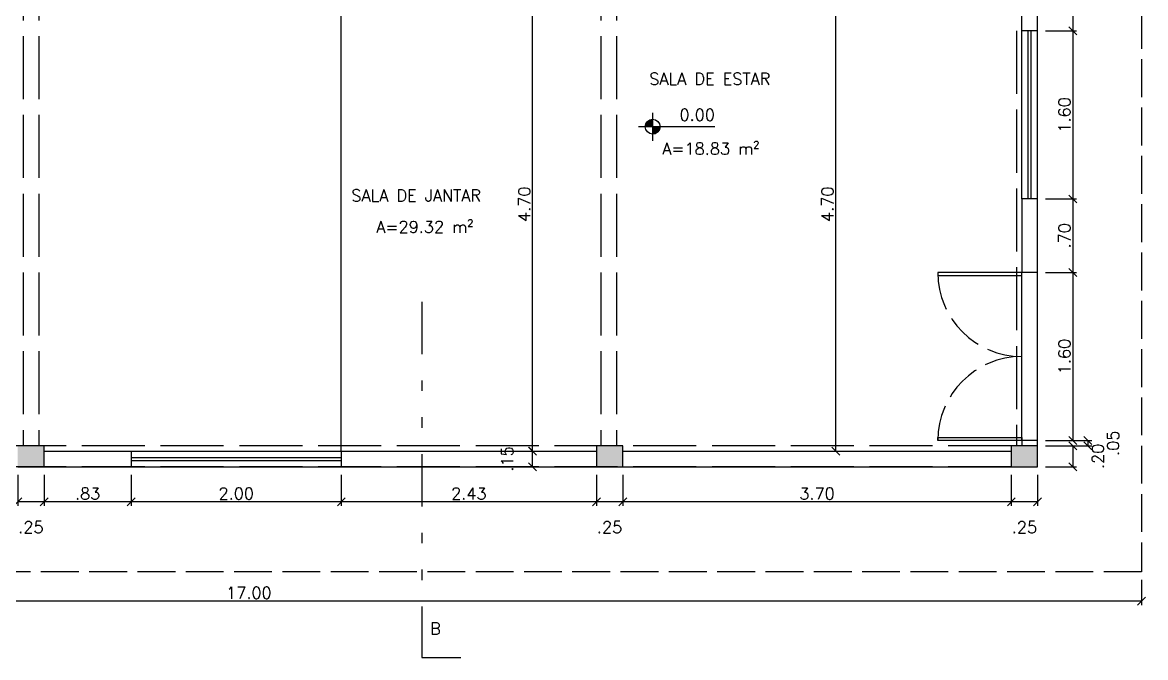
# Model space of a CAD drawing. Header units: inches. Extents: x -2 to 120, y -6 to 26.
# Drawn here: x 81.13 to 91.82, y -0.92 to 5.12 of the extents above; entities that cross this region are included whole.
import ezdxf

# ---------------------------------------------------------------- set-up
doc = ezdxf.new("R2010")
doc.units = ezdxf.units.IN
doc.header["$MEASUREMENT"] = 0
doc.linetypes.add('ACAD_ISO02W100', pattern=[15, 12, -3])
doc.linetypes.add('DIVIDE', pattern=[1.25, 0.5, -0.25, 0, -0.25, 0, -0.25])
for name, color, linetype in [('Alvenaria', 4, 'Continuous'), ('ARQ-COTAS', 1, 'Continuous'), ('ARQ-LINHACORTE', 3, 'DIVIDE'), ('ARQ-NIVEL', 1, 'Continuous'), ('ARQ-TEXTO2', 2, 'Continuous'), ('ARQ-TEXTO3', 3, 'Continuous'), ('Estrutura', 6, 'Continuous'), ('Hachura', 8, 'Continuous'), ('Janela', 3, 'Continuous'), ('Peitoril', 1, 'Continuous'), ('Porta', 3, 'Continuous'), ('Projecao', 1, 'ACAD_ISO02W100'), ('Soleira', 1, 'Continuous')]:
    doc.layers.add(name, color=color, linetype=linetype)
doc.layers.get('0').off()
doc.styles.add('ROMANS', font='romans.shx')
doc.dimstyles.new('1-75', dxfattribs={"dimscale": 0.75, "dimtxt": 0.15, "dimasz": 0.1, "dimexe": 0.05, "dimexo": 0.1, "dimgap": 0.03, "dimtad": 1, "dimzin": 5, "dimdsep": 46, "dimtxsty": 'ROMANS', "dimblk": 'OBLIQUE', "dimcen": 0, "dimclrd": 256, "dimclre": 256, "dimclrt": 2, "dimadec": 0, "dimazin": 0, "dimtfac": 1, "dimtofl": 0, "dimtmove": 2, "dimatfit": 3, "dimfxl": 0.04, "dimtolj": 1, "dimtzin": 1, "dimarcsym": 0})

# ---------------------------------------------------------------- blocks, each defined once
blk = doc.blocks.new('nivel planta')
at = {"layer": 'ARQ-NIVEL', "color": 1}
for p, q in [((-0.791, 0.174), (-0.791, -0.179)), ((0, 0), (-0.969, 0)), ((-0.884, 0.007), (-0.791, 0.007)), ((-0.883, 0.015), (-0.791, 0.015)), ((-0.882, 0.023), (-0.791, 0.023)), ((-0.88, 0.03), (-0.791, 0.03)), ((-0.876, 0.038), (-0.791, 0.038)), ((-0.873, 0.046), (-0.791, 0.046)), ((-0.868, 0.054), (-0.791, 0.054)), ((-0.861, 0.062), (-0.791, 0.062)), ((-0.854, 0.069), (-0.791, 0.069)), ((-0.844, 0.077), (-0.791, 0.077)), ((-0.83, 0.085), (-0.791, 0.085)), ((-0.791, -0.001), (-0.697, -0.001)), ((-0.791, -0.009), (-0.698, -0.009)), ((-0.791, -0.016), (-0.699, -0.016)), ((-0.791, -0.024), (-0.7, -0.024)), ((-0.791, -0.032), (-0.703, -0.032)), ((-0.791, -0.04), (-0.706, -0.04)), ((-0.791, -0.048), (-0.71, -0.048)), ((-0.791, -0.056), (-0.715, -0.056)), ((-0.791, -0.063), (-0.722, -0.063)), ((-0.791, -0.071), (-0.73, -0.071)), ((-0.791, -0.079), (-0.74, -0.079)), ((-0.791, -0.087), (-0.755, -0.087))]:
    blk.add_line(p, q, dxfattribs=at)
blk.add_circle((-0.791, 0), 0.0937, dxfattribs=at)
blk = doc.blocks.new('_Oblique')
at = {"color": 0, "linetype": 'ByBlock', "lineweight": -2}
blk.add_line((-0.5, -0.5), (0.5, 0.5), dxfattribs=at)
blk = doc.blocks.new('*D1043')
at = {"layer": 'ARQ-COTAS', "lineweight": -2, "transparency": 16777216}
for p, q in [((90.867, 5.743), (91.164, 5.743)), ((91.127, 5.743), (91.127, 5.043)), ((90.867, 5.043), (91.164, 5.043))]:
    blk.add_line(p, q, dxfattribs=at)
at = {"layer": 'DEFPOINTS', "color": 0, "transparency": 16777216}
for p in [(90.792, 5.743), (90.792, 5.043), (91.127, 5.043)]:
    blk.add_point(p, dxfattribs=at)
at = {"layer": 'ARQ-COTAS', "lineweight": -2, "transparency": 16777216, "xscale": 0.07500000000000001, "yscale": 0.07500000000000001, "zscale": 0.07500000000000001}
for p, rotation in [((91.127, 5.743), 90), ((91.127, 5.043), 270)]:
    blk.add_blockref('_Oblique', p, dxfattribs=dict(at, rotation=rotation))
at = {"layer": 'ARQ-COTAS', "color": 2, "transparency": 16777216, "insert": (91.048, 5.393), "char_height": 0.1125, "attachment_point": 5, "rotation": 90, "style": 'ROMANS'}
blk.add_mtext('\\A1;.70', dxfattribs=at)
blk = doc.blocks.new('*D1044')
at = {"layer": 'ARQ-COTAS', "lineweight": -2, "transparency": 16777216}
for p, q in [((90.867, 5.043), (91.164, 5.043)), ((91.127, 5.043), (91.127, 3.443)), ((90.867, 3.443), (91.164, 3.443))]:
    blk.add_line(p, q, dxfattribs=at)
at = {"layer": 'DEFPOINTS', "color": 0, "transparency": 16777216}
for p in [(90.792, 5.043), (90.792, 3.443), (91.127, 3.443)]:
    blk.add_point(p, dxfattribs=at)
at = {"layer": 'ARQ-COTAS', "lineweight": -2, "transparency": 16777216, "xscale": 0.07500000000000001, "yscale": 0.07500000000000001, "zscale": 0.07500000000000001}
for p, rotation in [((91.127, 5.043), 90), ((91.127, 3.443), 270)]:
    blk.add_blockref('_Oblique', p, dxfattribs=dict(at, rotation=rotation))
at = {"layer": 'ARQ-COTAS', "color": 2, "transparency": 16777216, "insert": (91.048, 4.243), "char_height": 0.1125, "attachment_point": 5, "rotation": 90, "style": 'ROMANS'}
blk.add_mtext('\\A1;1.60', dxfattribs=at)
blk = doc.blocks.new('*D1045')
at = {"layer": 'ARQ-COTAS', "lineweight": -2, "transparency": 16777216}
for p, q in [((90.867, 3.443), (91.164, 3.443)), ((91.127, 3.443), (91.127, 2.743)), ((90.867, 2.743), (91.164, 2.743))]:
    blk.add_line(p, q, dxfattribs=at)
at = {"layer": 'DEFPOINTS', "color": 0, "transparency": 16777216}
for p in [(90.792, 3.443), (90.792, 2.743), (91.127, 2.743)]:
    blk.add_point(p, dxfattribs=at)
at = {"layer": 'ARQ-COTAS', "lineweight": -2, "transparency": 16777216, "xscale": 0.07500000000000001, "yscale": 0.07500000000000001, "zscale": 0.07500000000000001}
for p, rotation in [((91.127, 3.443), 90), ((91.127, 2.743), 270)]:
    blk.add_blockref('_Oblique', p, dxfattribs=dict(at, rotation=rotation))
at = {"layer": 'ARQ-COTAS', "color": 2, "transparency": 16777216, "insert": (91.048, 3.093), "char_height": 0.1125, "attachment_point": 5, "rotation": 90, "style": 'ROMANS'}
blk.add_mtext('\\A1;.70', dxfattribs=at)
blk = doc.blocks.new('*D1046')
at = {"layer": 'ARQ-COTAS', "lineweight": -2, "transparency": 16777216}
for p, q in [((90.867, 2.743), (91.164, 2.743)), ((91.127, 2.743), (91.127, 1.143)), ((90.867, 1.143), (91.164, 1.143))]:
    blk.add_line(p, q, dxfattribs=at)
at = {"layer": 'DEFPOINTS', "color": 0, "transparency": 16777216}
for p in [(90.792, 2.743), (90.792, 1.143), (91.127, 1.143)]:
    blk.add_point(p, dxfattribs=at)
at = {"layer": 'ARQ-COTAS', "lineweight": -2, "transparency": 16777216, "xscale": 0.07500000000000001, "yscale": 0.07500000000000001, "zscale": 0.07500000000000001}
for p, rotation in [((91.127, 2.743), 90), ((91.127, 1.143), 270)]:
    blk.add_blockref('_Oblique', p, dxfattribs=dict(at, rotation=rotation))
at = {"layer": 'ARQ-COTAS', "color": 2, "transparency": 16777216, "insert": (91.048, 1.943), "char_height": 0.1125, "attachment_point": 5, "rotation": 90, "style": 'ROMANS'}
blk.add_mtext('\\A1;1.60', dxfattribs=at)
blk = doc.blocks.new('*D1047')
at = {"layer": 'ARQ-COTAS', "lineweight": -2, "transparency": 16777216}
for p, q in [((90.867, 1.143), (91.308, 1.143)), ((90.867, 1.093), (91.308, 1.093)), ((91.271, 1.143), (91.271, 1.093))]:
    blk.add_line(p, q, dxfattribs=at)
at = {"layer": 'DEFPOINTS', "color": 0, "transparency": 16777216}
for p in [(90.792, 1.143), (90.792, 1.093), (91.271, 1.093)]:
    blk.add_point(p, dxfattribs=at)
at = {"layer": 'ARQ-COTAS', "lineweight": -2, "transparency": 16777216, "xscale": 0.07500000000000001, "yscale": 0.07500000000000001, "zscale": 0.07500000000000001}
for p, rotation in [((91.271, 1.143), 90), ((91.271, 1.093), 270)]:
    blk.add_blockref('_Oblique', p, dxfattribs=dict(at, rotation=rotation))
at = {"layer": 'ARQ-COTAS', "color": 2, "transparency": 16777216, "insert": (91.511, 1.118), "char_height": 0.1125, "attachment_point": 5, "rotation": 90, "style": 'ROMANS'}
blk.add_mtext('\\A1;.05', dxfattribs=at)
blk = doc.blocks.new('*D1048')
at = {"layer": 'ARQ-COTAS', "lineweight": -2, "transparency": 16777216}
for p, q in [((90.867, 1.093), (91.164, 1.093)), ((91.127, 1.093), (91.127, 0.893)), ((90.867, 0.893), (91.164, 0.893))]:
    blk.add_line(p, q, dxfattribs=at)
at = {"layer": 'DEFPOINTS', "color": 0, "transparency": 16777216}
for p in [(90.792, 1.093), (90.792, 0.893), (91.127, 0.893)]:
    blk.add_point(p, dxfattribs=at)
at = {"layer": 'ARQ-COTAS', "lineweight": -2, "transparency": 16777216, "xscale": 0.07500000000000001, "yscale": 0.07500000000000001, "zscale": 0.07500000000000001}
for p, rotation in [((91.127, 1.093), 90), ((91.127, 0.893), 270)]:
    blk.add_blockref('_Oblique', p, dxfattribs=dict(at, rotation=rotation))
at = {"layer": 'ARQ-COTAS', "color": 2, "transparency": 16777216, "insert": (91.367, 0.993), "char_height": 0.1125, "attachment_point": 5, "rotation": 90, "style": 'ROMANS'}
blk.add_mtext('\\A1;.20', dxfattribs=at)
blk = doc.blocks.new('*D1049')
at = {"layer": 'ARQ-COTAS', "lineweight": -2, "transparency": 16777216}
for p, q in [((90.542, 0.818), (90.542, 0.521)), ((90.792, 0.818), (90.792, 0.521)), ((90.792, 0.559), (90.542, 0.559))]:
    blk.add_line(p, q, dxfattribs=at)
at = {"layer": 'DEFPOINTS', "color": 0, "transparency": 16777216}
for p in [(90.542, 0.893), (90.792, 0.893), (90.542, 0.559)]:
    blk.add_point(p, dxfattribs=at)
at = {"layer": 'ARQ-COTAS', "lineweight": -2, "transparency": 16777216, "xscale": 0.07500000000000001, "yscale": 0.07500000000000001, "zscale": 0.07500000000000001, "rotation": 180}
blk.add_blockref('_Oblique', (90.542, 0.559), dxfattribs=at)
at = {"layer": 'ARQ-COTAS', "lineweight": -2, "transparency": 16777216, "xscale": 0.07500000000000001, "yscale": 0.07500000000000001, "zscale": 0.07500000000000001}
blk.add_blockref('_Oblique', (90.792, 0.559), dxfattribs=at)
at = {"layer": 'ARQ-COTAS', "color": 2, "transparency": 16777216, "insert": (90.667, 0.319), "char_height": 0.1125, "attachment_point": 5, "style": 'ROMANS'}
blk.add_mtext('\\A1;.25', dxfattribs=at)
blk = doc.blocks.new('*D1050')
at = {"layer": 'ARQ-COTAS', "lineweight": -2, "transparency": 16777216}
for p, q in [((86.842, 0.818), (86.842, 0.521)), ((90.542, 0.818), (90.542, 0.521)), ((90.542, 0.559), (86.842, 0.559))]:
    blk.add_line(p, q, dxfattribs=at)
at = {"layer": 'DEFPOINTS', "color": 0, "transparency": 16777216}
for p in [(86.842, 0.893), (90.542, 0.893), (86.842, 0.559)]:
    blk.add_point(p, dxfattribs=at)
at = {"layer": 'ARQ-COTAS', "lineweight": -2, "transparency": 16777216, "xscale": 0.07500000000000001, "yscale": 0.07500000000000001, "zscale": 0.07500000000000001, "rotation": 180}
blk.add_blockref('_Oblique', (86.842, 0.559), dxfattribs=at)
at = {"layer": 'ARQ-COTAS', "lineweight": -2, "transparency": 16777216, "xscale": 0.07500000000000001, "yscale": 0.07500000000000001, "zscale": 0.07500000000000001}
blk.add_blockref('_Oblique', (90.542, 0.559), dxfattribs=at)
at = {"layer": 'ARQ-COTAS', "color": 2, "transparency": 16777216, "insert": (88.692, 0.638), "char_height": 0.1125, "attachment_point": 5, "style": 'ROMANS'}
blk.add_mtext('\\A1;3.70', dxfattribs=at)
blk = doc.blocks.new('*D1051')
at = {"layer": 'ARQ-COTAS', "lineweight": -2, "transparency": 16777216}
for p, q in [((86.592, 0.818), (86.592, 0.521)), ((86.842, 0.818), (86.842, 0.521)), ((86.842, 0.559), (86.592, 0.559))]:
    blk.add_line(p, q, dxfattribs=at)
at = {"layer": 'DEFPOINTS', "color": 0, "transparency": 16777216}
for p in [(86.592, 0.893), (86.842, 0.893), (86.592, 0.559)]:
    blk.add_point(p, dxfattribs=at)
at = {"layer": 'ARQ-COTAS', "lineweight": -2, "transparency": 16777216, "xscale": 0.07500000000000001, "yscale": 0.07500000000000001, "zscale": 0.07500000000000001, "rotation": 180}
blk.add_blockref('_Oblique', (86.592, 0.559), dxfattribs=at)
at = {"layer": 'ARQ-COTAS', "lineweight": -2, "transparency": 16777216, "xscale": 0.07500000000000001, "yscale": 0.07500000000000001, "zscale": 0.07500000000000001}
blk.add_blockref('_Oblique', (86.842, 0.559), dxfattribs=at)
at = {"layer": 'ARQ-COTAS', "color": 2, "transparency": 16777216, "insert": (86.717, 0.319), "char_height": 0.1125, "attachment_point": 5, "style": 'ROMANS'}
blk.add_mtext('\\A1;.25', dxfattribs=at)
blk = doc.blocks.new('*D1052')
at = {"layer": 'ARQ-COTAS', "lineweight": -2, "transparency": 16777216}
for p, q in [((84.162, 0.818), (84.162, 0.521)), ((86.592, 0.818), (86.592, 0.521)), ((86.592, 0.559), (84.162, 0.559))]:
    blk.add_line(p, q, dxfattribs=at)
at = {"layer": 'DEFPOINTS', "color": 0, "transparency": 16777216}
for p in [(84.162, 0.893), (86.592, 0.893), (84.162, 0.559)]:
    blk.add_point(p, dxfattribs=at)
at = {"layer": 'ARQ-COTAS', "lineweight": -2, "transparency": 16777216, "xscale": 0.07500000000000001, "yscale": 0.07500000000000001, "zscale": 0.07500000000000001, "rotation": 180}
blk.add_blockref('_Oblique', (84.162, 0.559), dxfattribs=at)
at = {"layer": 'ARQ-COTAS', "lineweight": -2, "transparency": 16777216, "xscale": 0.07500000000000001, "yscale": 0.07500000000000001, "zscale": 0.07500000000000001}
blk.add_blockref('_Oblique', (86.592, 0.559), dxfattribs=at)
at = {"layer": 'ARQ-COTAS', "color": 2, "transparency": 16777216, "insert": (85.377, 0.638), "char_height": 0.1125, "attachment_point": 5, "style": 'ROMANS'}
blk.add_mtext('\\A1;2.43', dxfattribs=at)
blk = doc.blocks.new('*D1053')
at = {"layer": 'ARQ-COTAS', "lineweight": -2, "transparency": 16777216}
for p, q in [((82.162, 0.818), (82.162, 0.521)), ((84.162, 0.818), (84.162, 0.521)), ((84.162, 0.559), (82.162, 0.559))]:
    blk.add_line(p, q, dxfattribs=at)
at = {"layer": 'DEFPOINTS', "color": 0, "transparency": 16777216}
for p in [(82.162, 0.893), (84.162, 0.893), (82.162, 0.559)]:
    blk.add_point(p, dxfattribs=at)
at = {"layer": 'ARQ-COTAS', "lineweight": -2, "transparency": 16777216, "xscale": 0.07500000000000001, "yscale": 0.07500000000000001, "zscale": 0.07500000000000001, "rotation": 180}
blk.add_blockref('_Oblique', (82.162, 0.559), dxfattribs=at)
at = {"layer": 'ARQ-COTAS', "lineweight": -2, "transparency": 16777216, "xscale": 0.07500000000000001, "yscale": 0.07500000000000001, "zscale": 0.07500000000000001}
blk.add_blockref('_Oblique', (84.162, 0.559), dxfattribs=at)
at = {"layer": 'ARQ-COTAS', "color": 2, "transparency": 16777216, "insert": (83.162, 0.638), "char_height": 0.1125, "attachment_point": 5, "style": 'ROMANS'}
blk.add_mtext('\\A1;2.00', dxfattribs=at)
blk = doc.blocks.new('*D1054')
at = {"layer": 'ARQ-COTAS', "lineweight": -2, "transparency": 16777216}
for p, q in [((81.332, 0.818), (81.332, 0.521)), ((82.162, 0.818), (82.162, 0.521)), ((82.162, 0.559), (81.332, 0.559))]:
    blk.add_line(p, q, dxfattribs=at)
at = {"layer": 'DEFPOINTS', "color": 0, "transparency": 16777216}
for p in [(81.332, 0.893), (82.162, 0.893), (81.332, 0.559)]:
    blk.add_point(p, dxfattribs=at)
at = {"layer": 'ARQ-COTAS', "lineweight": -2, "transparency": 16777216, "xscale": 0.07500000000000001, "yscale": 0.07500000000000001, "zscale": 0.07500000000000001, "rotation": 180}
blk.add_blockref('_Oblique', (81.332, 0.559), dxfattribs=at)
at = {"layer": 'ARQ-COTAS', "lineweight": -2, "transparency": 16777216, "xscale": 0.07500000000000001, "yscale": 0.07500000000000001, "zscale": 0.07500000000000001}
blk.add_blockref('_Oblique', (82.162, 0.559), dxfattribs=at)
at = {"layer": 'ARQ-COTAS', "color": 2, "transparency": 16777216, "insert": (81.747, 0.638), "char_height": 0.1125, "attachment_point": 5, "style": 'ROMANS'}
blk.add_mtext('\\A1;.83', dxfattribs=at)
blk = doc.blocks.new('*D1055')
at = {"layer": 'ARQ-COTAS', "lineweight": -2, "transparency": 16777216}
for p, q in [((81.082, 0.818), (81.082, 0.521)), ((81.332, 0.818), (81.332, 0.521)), ((81.332, 0.559), (81.082, 0.559))]:
    blk.add_line(p, q, dxfattribs=at)
at = {"layer": 'DEFPOINTS', "color": 0, "transparency": 16777216}
for p in [(81.082, 0.893), (81.332, 0.893), (81.082, 0.559)]:
    blk.add_point(p, dxfattribs=at)
at = {"layer": 'ARQ-COTAS', "lineweight": -2, "transparency": 16777216, "xscale": 0.07500000000000001, "yscale": 0.07500000000000001, "zscale": 0.07500000000000001, "rotation": 180}
blk.add_blockref('_Oblique', (81.082, 0.559), dxfattribs=at)
at = {"layer": 'ARQ-COTAS', "lineweight": -2, "transparency": 16777216, "xscale": 0.07500000000000001, "yscale": 0.07500000000000001, "zscale": 0.07500000000000001}
blk.add_blockref('_Oblique', (81.332, 0.559), dxfattribs=at)
at = {"layer": 'ARQ-COTAS', "color": 2, "transparency": 16777216, "insert": (81.207, 0.319), "char_height": 0.1125, "attachment_point": 5, "style": 'ROMANS'}
blk.add_mtext('\\A1;.25', dxfattribs=at)
blk = doc.blocks.new('*D1059')
at = {"layer": 'ARQ-COTAS', "lineweight": -2, "transparency": 16777216}
for p, q in [((74.782, -0.182), (74.782, -0.423)), ((91.782, -0.182), (91.782, -0.423)), ((91.782, -0.385), (74.782, -0.385))]:
    blk.add_line(p, q, dxfattribs=at)
at = {"layer": 'DEFPOINTS', "color": 0, "transparency": 16777216}
for p in [(74.782, -0.107), (91.782, -0.107), (74.782, -0.385)]:
    blk.add_point(p, dxfattribs=at)
at = {"layer": 'ARQ-COTAS', "lineweight": -2, "transparency": 16777216, "xscale": 0.07500000000000001, "yscale": 0.07500000000000001, "zscale": 0.07500000000000001, "rotation": 180}
blk.add_blockref('_Oblique', (74.782, -0.385), dxfattribs=at)
at = {"layer": 'ARQ-COTAS', "lineweight": -2, "transparency": 16777216, "xscale": 0.07500000000000001, "yscale": 0.07500000000000001, "zscale": 0.07500000000000001}
blk.add_blockref('_Oblique', (91.782, -0.385), dxfattribs=at)
at = {"layer": 'ARQ-COTAS', "color": 2, "transparency": 16777216, "insert": (83.282, -0.306), "char_height": 0.1125, "attachment_point": 5, "style": 'ROMANS'}
blk.add_mtext('\\A1;17.00', dxfattribs=at)
blk = doc.blocks.new('*D1071')
at = {"layer": 'ARQ-COTAS', "lineweight": -2, "transparency": 16777216}
for p, q in [((85.909, 5.743), (85.947, 5.743)), ((85.984, 1.043), (85.984, 5.743)), ((85.909, 1.043), (85.947, 1.043))]:
    blk.add_line(p, q, dxfattribs=at)
at = {"layer": 'DEFPOINTS', "color": 0, "transparency": 16777216}
for p in [(85.984, 5.743), (85.984, 5.743), (85.984, 1.043)]:
    blk.add_point(p, dxfattribs=at)
at = {"layer": 'ARQ-COTAS', "lineweight": -2, "transparency": 16777216, "xscale": 0.07500000000000001, "yscale": 0.07500000000000001, "zscale": 0.07500000000000001}
for p, rotation in [((85.984, 5.743), 90), ((85.984, 1.043), 270)]:
    blk.add_blockref('_Oblique', p, dxfattribs=dict(at, rotation=rotation))
at = {"layer": 'ARQ-COTAS', "color": 2, "transparency": 16777216, "insert": (85.905, 3.393), "char_height": 0.1125, "attachment_point": 5, "rotation": 90, "style": 'ROMANS'}
blk.add_mtext('\\A1;4.70', dxfattribs=at)
blk = doc.blocks.new('*D1085')
at = {"layer": 'ARQ-COTAS', "lineweight": -2, "transparency": 16777216}
for p, q in [((88.796, 5.743), (88.834, 5.743)), ((88.871, 1.043), (88.871, 5.743)), ((88.796, 1.043), (88.834, 1.043))]:
    blk.add_line(p, q, dxfattribs=at)
at = {"layer": 'DEFPOINTS', "color": 0, "transparency": 16777216}
for p in [(88.871, 5.743), (88.871, 5.743), (88.871, 1.043)]:
    blk.add_point(p, dxfattribs=at)
at = {"layer": 'ARQ-COTAS', "lineweight": -2, "transparency": 16777216, "xscale": 0.07500000000000001, "yscale": 0.07500000000000001, "zscale": 0.07500000000000001}
for p, rotation in [((88.871, 5.743), 90), ((88.871, 1.043), 270)]:
    blk.add_blockref('_Oblique', p, dxfattribs=dict(at, rotation=rotation))
at = {"layer": 'ARQ-COTAS', "color": 2, "transparency": 16777216, "insert": (88.792, 3.393), "char_height": 0.1125, "attachment_point": 5, "rotation": 90, "style": 'ROMANS'}
blk.add_mtext('\\A1;4.70', dxfattribs=at)
blk = doc.blocks.new('*D1134')
at = {"layer": 'ARQ-COTAS', "lineweight": -2, "transparency": 16777216}
for p, q in [((85.907, 1.043), (85.945, 1.043)), ((85.982, 0.893), (85.982, 1.043)), ((85.907, 0.893), (85.945, 0.893))]:
    blk.add_line(p, q, dxfattribs=at)
at = {"layer": 'DEFPOINTS', "color": 0, "transparency": 16777216}
for p in [(85.982, 1.043), (85.982, 1.043), (85.982, 0.893)]:
    blk.add_point(p, dxfattribs=at)
at = {"layer": 'ARQ-COTAS', "lineweight": -2, "transparency": 16777216, "xscale": 0.07500000000000001, "yscale": 0.07500000000000001, "zscale": 0.07500000000000001}
for p, rotation in [((85.982, 1.043), 90), ((85.982, 0.893), 270)]:
    blk.add_blockref('_Oblique', p, dxfattribs=dict(at, rotation=rotation))
at = {"layer": 'ARQ-COTAS', "color": 2, "transparency": 16777216, "insert": (85.742, 0.968), "char_height": 0.1125, "attachment_point": 5, "rotation": 90, "style": 'ROMANS'}
blk.add_mtext('\\A1;.15', dxfattribs=at)
blk = doc.blocks.new('*X1010')
at = {"color": 0}
for p, q in [((60, -103.9), (144.7, -55)), ((60, -92.4), (124.7, -55)), ((60, -80.8), (104.7, -55)), ((60, -57.7), (64.7, -55)), ((60, -67.1), (80.9, -55)), ((60, -63.9), (75.3, -55)), ((60, -56.1), (61.9, -55)), ((60, -87.1), (109, -58.8)), ((60, -115.5), (146.4, -65.6)), ((72.7, -61.9), (84.7, -55)), ((73, -74.9), (107.5, -55)), ((79.4, -83.6), (114.1, -63.6)), ((79.8, -60.2), (88.7, -55)), ((81.1, -90.4), (142.3, -55)), ((81.4, -67), (102.1, -55)), ((88.4, -81.4), (134.1, -55)), ((103.7, -88), (155.6, -58)), ((119, -94.5), (170.9, -64.5)), ((120.8, -75.2), (155.4, -55.2)), ((122, -105.4), (191.3, -65.4)), ((122.4, -82), (169.1, -55)), ((122.7, -58.6), (128.9, -55)), ((145.4, -123.9), (250, -63.5)), ((149.7, -75.2), (184.7, -55)), ((159.5, -104.2), (244.7, -55)), ((162.1, -66.8), (182.5, -55)), ((163.4, -97), (232.7, -57)), ((163.7, -55.6), (164.7, -55)), ((163.7, -73.6), (195.9, -55)), ((173.5, -84.6), (224.7, -55)), ((177.4, -60.7), (187.3, -55)), ((187.6, -64.9), (204.7, -55)), ((192.7, -67.2), (213.9, -55)), ((203.1, -81.8), (237.8, -61.8)), ((203.5, -58.4), (209.3, -55)), ((204.7, -88.6), (250, -62.5)), ((205.1, -65.2), (222.7, -55)), ((208.1, -73.8), (234, -58.8)), ((223.4, -80.3), (249.3, -65.3)), ((236.9, -57.1), (240.5, -55)), ((246.4, -56.8), (249.5, -55)), ((60, -69.3), (64.1, -66.9)), ((60, -71.6), (67.7, -67.2)), ((60, -79.3), (72.7, -72)), ((60, -82.4), (70.2, -76.6)), ((80.7, -113.8), (150, -73.8)), ((120.4, -98.6), (155.1, -78.6)), ((134.3, -101), (186.2, -71)), ((135.6, -94.9), (178.9, -69.9)), ((149.6, -107.5), (201.6, -77.5)), ((154.8, -130), (250, -75.1)), ((161.8, -90.2), (196.4, -70.2)), ((244.5, -73.4), (250, -70.2)), ((246.1, -80.2), (250, -77.9)), ((60, -110.3), (108.6, -82.2)), ((60, -97.8), (85.5, -83.1)), ((60, -127), (132.4, -85.2)), ((60, -94.8), (67.3, -90.6)), ((74.8, -104.6), (100.8, -89.6)), ((79.1, -107), (113.7, -87)), ((121.6, -114.6), (164.9, -89.6)), ((121.7, -128.8), (191, -88.8)), ((163, -120.4), (232.3, -80.4)), ((164.9, -114), (216.9, -84)), ((174.8, -130), (247.2, -88.2)), ((180.2, -120.5), (232.2, -90.5)), ((202.8, -105.2), (237.4, -85.2)), ((204.4, -112), (250, -85.7)), ((238.7, -86.8), (250, -80.3)), ((244.1, -96.8), (250, -93.4)), ((60, -102.5), (72.4, -95.4)), ((66, -130), (108.3, -105.6)), ((74.8, -130), (118.3, -104.9)), ((90.1, -111.1), (116.1, -96.1)), ((92.8, -130), (149.6, -97.2)), ((105.4, -117.6), (131.4, -102.6)), ((120.1, -122), (154.7, -102)), ((161.4, -113.6), (196.1, -93.6)), ((186.6, -130), (232, -103.8)), ((195.5, -127.1), (247.5, -97.1)), ((245.7, -103.6), (250, -101.2)), ((60, -113.2), (68.3, -108.4)), ((60, -118), (67, -114)), ((60, -128.5), (83.6, -114.9)), ((60, -125.7), (72, -118.8)), ((79.4, -130), (113.4, -110.4)), ((114.8, -130), (150.8, -109.2)), ((120.8, -124.2), (146.7, -109.2)), ((137.2, -130), (162, -115.7)), ((159.8, -130), (190.6, -112.2)), ((173.2, -130), (195.7, -117)), ((194.8, -130), (233.2, -107.9)), ((202.4, -128.6), (237.1, -108.6)), ((213.4, -130), (250, -108.9)), ((217, -130), (250, -111)), ((236.4, -117.5), (250, -109.7)), ((243.8, -120.2), (250, -116.6)), ((84, -130), (99, -121.4)), ((94.8, -130), (104.2, -124.6)), ((106.2, -130), (108, -129)), ((110.6, -130), (114.3, -127.9)), ((133, -130), (149.3, -120.6)), ((134.8, -130), (136.8, -128.9)), ((146.4, -130), (154.4, -125.4)), ((163.8, -130), (177.4, -122.2)), ((190.4, -130), (192.7, -128.7)), ((214.8, -130), (219.1, -127.5)), ((226.8, -130), (231.6, -127.2)), ((234.8, -130), (250, -121.2)), ((243.6, -130), (250, -126.3)), ((245.4, -127), (250, -124.4))]:
    blk.add_line(p, q, dxfattribs=at)
blk = doc.blocks.new('*X1011')
at = {"color": 0}
for p, q in [((-55, -62.2), (-5.3, -12.5)), ((-55, -51.6), (-15.9, -12.5)), ((-55, -41), (-26.5, -12.5)), ((-55, -30.4), (-37.1, -12.5)), ((-55, -19.7), (-47.8, -12.5)), ((-55, -55.1), (-12.4, -12.5)), ((-55, -44.5), (-23, -12.5)), ((-55, -33.9), (-33.6, -12.5)), ((-55, -23.3), (-44.2, -12.5)), ((-55, -65.7), (-2.5, -13.2)), ((-53.4, -71.2), (0, -17.8)), ((-51.1, -72.4), (0, -21.3)), ((0, -49.6), (37.1, -12.5)), ((0, -39), (26.5, -12.5)), ((0, -28.4), (15.9, -12.5)), ((0, -17.8), (5.3, -12.5)), ((0, -60.2), (47.7, -12.5)), ((0, -42.5), (30, -12.5)), ((0, -31.9), (19.4, -12.5)), ((0, -21.3), (8.8, -12.5)), ((0, -53.1), (40.6, -12.5)), ((0, -63.7), (51.1, -12.6)), ((0.7, -70.1), (54.8, -16)), ((2.5, -71.8), (55, -19.3)), ((-44.1, -72.5), (0, -28.4)), ((-40.6, -72.5), (0, -31.9)), ((8.9, -72.5), (55, -26.4)), ((12.5, -72.5), (55, -30)), ((-33.5, -72.5), (0, -39)), ((-30, -72.5), (0, -42.5)), ((19.5, -72.5), (55, -37)), ((23.1, -72.5), (55, -40.6)), ((-22.9, -72.5), (0, -49.6)), ((-19.4, -72.5), (0, -53.1)), ((30.1, -72.5), (55, -47.6)), ((33.7, -72.5), (55, -51.2)), ((-12.3, -72.5), (0, -60.2)), ((-8.8, -72.5), (0, -63.7)), ((40.7, -72.5), (55, -58.2)), ((44.3, -72.5), (55, -61.8)), ((51.6, -72.2), (54.7, -69.1))]:
    blk.add_line(p, q, dxfattribs=at)
blk = doc.blocks.new('*X1012')
at = {"color": 0}
for p, q in [((-46.3, -12.5), (-58.8, 0)), ((-42.8, -12.5), (-55.3, 0)), ((-35.7, -12.5), (-48.2, 0)), ((-32.2, -12.5), (-44.7, 0)), ((-25.1, -12.5), (-37.6, 0)), ((-21.6, -12.5), (-34.1, 0)), ((-14.5, -12.5), (-27, 0)), ((-10.9, -12.5), (-23.4, 0)), ((-3.9, -12.5), (-16.4, 0)), ((-0.3, -12.5), (-12.8, 0)), ((6.7, -12.5), (-5.8, 0)), ((10.3, -12.5), (-2.2, 0)), ((17.3, -12.5), (4.8, 0)), ((20.9, -12.5), (8.4, 0)), ((27.9, -12.5), (15.4, 0)), ((31.5, -12.5), (19, 0)), ((38.6, -12.5), (26.1, 0)), ((42.1, -12.5), (29.6, 0)), ((49.2, -12.5), (36.7, 0)), ((67.5, -27.3), (40.2, 0)), ((67.5, -20.2), (47.3, 0)), ((67.5, -16.7), (50.8, 0)), ((67.5, -9.6), (57.9, 0)), ((67.5, -6.1), (61.4, 0)), ((-55, -21.5), (-67.5, -9)), ((-54.4, -15), (-66.9, -2.5)), ((-52.6, -13.2), (-65.1, -0.7)), ((-55, -25), (-67.5, -12.5)), ((-55, -32.1), (-67.5, -19.6)), ((67.5, -30.8), (55, -18.3)), ((-55, -35.6), (-67.5, -23.1)), ((-55, -42.7), (-67.5, -30.2)), ((67.5, -37.9), (55, -25.4)), ((67.5, -41.4), (55, -28.9)), ((-55, -46.2), (-67.5, -33.7)), ((-55, -53.3), (-67.5, -40.8)), ((67.5, -48.5), (55, -36)), ((67.5, -52.1), (55, -39.6)), ((-55, -56.8), (-67.5, -44.3)), ((-58.9, -60), (-67.5, -51.4)), ((66.4, -58.1), (55, -46.6)), ((64.4, -59.6), (55, -50.2)), ((-62.4, -60), (-67.5, -54.9)), ((57.8, -60), (55, -57.2))]:
    blk.add_line(p, q, dxfattribs=at)
blk = doc.blocks.new('*X1013')
at = {"color": 0}
for p, q in [((-55, -62.2), (-5.3, -12.5)), ((-55, -51.6), (-15.9, -12.5)), ((-55, -41), (-26.5, -12.5)), ((-55, -30.4), (-37.1, -12.5)), ((-55, -19.7), (-47.8, -12.5)), ((-55, -55.1), (-12.4, -12.5)), ((-55, -44.5), (-23, -12.5)), ((-55, -33.9), (-33.6, -12.5)), ((-55, -23.3), (-44.2, -12.5)), ((-55, -65.7), (-2.5, -13.2)), ((-53.4, -71.2), (0, -17.8)), ((-51.1, -72.4), (0, -21.3)), ((-44.1, -72.5), (0, -28.4)), ((-40.6, -72.5), (0, -31.9)), ((-33.5, -72.5), (0, -39)), ((-30, -72.5), (0, -42.5)), ((-22.9, -72.5), (0, -49.6)), ((-19.4, -72.5), (0, -53.1)), ((-12.3, -72.5), (0, -60.2)), ((-8.8, -72.5), (0, -63.7))]:
    blk.add_line(p, q, dxfattribs=at)
blk = doc.blocks.new('*X1014')
at = {"color": 0}
for p, q in [((-46.3, -12.5), (-58.8, 0)), ((-42.8, -12.5), (-55.3, 0)), ((-35.7, -12.5), (-48.2, 0)), ((-32.2, -12.5), (-44.7, 0)), ((-25.1, -12.5), (-37.6, 0)), ((-21.6, -12.5), (-34.1, 0)), ((-14.5, -12.5), (-27, 0)), ((-10.9, -12.5), (-23.4, 0)), ((-3.7, -12.7), (-16.4, 0)), ((12.5, -25.3), (-12.8, 0)), ((12.5, -18.3), (-5.8, 0)), ((12.5, -14.7), (-2.2, 0)), ((12.5, -7.7), (4.8, 0)), ((-55, -21.5), (-67.5, -9)), ((-54.4, -15), (-66.9, -2.5)), ((-52.6, -13.2), (-65.1, -0.7)), ((12.4, -4), (8.5, -0.1)), ((-55, -25), (-67.5, -12.5)), ((-55, -32.1), (-67.5, -19.6)), ((12.5, -28.9), (-0.2, -16.2)), ((-55, -35.6), (-67.5, -23.1)), ((-55, -42.7), (-67.5, -30.2)), ((12.5, -35.9), (0, -23.4)), ((12.5, -39.5), (0, -27)), ((-55, -46.2), (-67.5, -33.7)), ((-55, -53.3), (-67.5, -40.8)), ((12.5, -46.6), (0, -34.1)), ((12.5, -50.1), (0, -37.6)), ((-55, -56.8), (-67.5, -44.3)), ((-58.9, -60), (-67.5, -51.4)), ((12.2, -56.8), (0, -44.7)), ((10.7, -58.9), (0, -48.2)), ((-62.4, -60), (-67.5, -54.9)), ((4.7, -60), (0, -55.3)), ((1.2, -60), (0, -58.8))]:
    blk.add_line(p, q, dxfattribs=at)
blk = doc.blocks.new('*X1015')
at = {"color": 0}
for p, q in [((-55, -62.2), (-5.3, -12.5)), ((-55, -51.6), (-15.9, -12.5)), ((-55, -41), (-26.5, -12.5)), ((-55, -30.4), (-37.1, -12.5)), ((-55, -19.7), (-47.8, -12.5)), ((-55, -55.1), (-12.4, -12.5)), ((-55, -44.5), (-23, -12.5)), ((-55, -33.9), (-33.6, -12.5)), ((-55, -23.3), (-44.2, -12.5)), ((-55, -65.7), (-2.5, -13.2)), ((-53.4, -71.2), (0, -17.8)), ((-51.1, -72.4), (0, -21.3)), ((-44.1, -72.5), (0, -28.4)), ((-40.6, -72.5), (0, -31.9)), ((-33.5, -72.5), (0, -39)), ((-30, -72.5), (0, -42.5)), ((-22.9, -72.5), (0, -49.6)), ((-19.4, -72.5), (0, -53.1)), ((-12.3, -72.5), (0, -60.2)), ((-8.8, -72.5), (0, -63.7))]:
    blk.add_line(p, q, dxfattribs=at)
blk = doc.blocks.new('*X1016')
at = {"color": 0}
for p, q in [((-46.3, -12.5), (-58.8, 0)), ((-42.8, -12.5), (-55.3, 0)), ((-35.7, -12.5), (-48.2, 0)), ((-32.2, -12.5), (-44.7, 0)), ((-25.1, -12.5), (-37.6, 0)), ((-21.6, -12.5), (-34.1, 0)), ((-14.5, -12.5), (-27, 0)), ((-10.9, -12.5), (-23.4, 0)), ((-3.7, -12.7), (-16.4, 0)), ((12.5, -25.3), (-12.8, 0)), ((12.5, -18.3), (-5.8, 0)), ((12.5, -14.7), (-2.2, 0)), ((12.5, -7.7), (4.8, 0)), ((-55, -21.5), (-67.5, -9)), ((-54.4, -15), (-66.9, -2.5)), ((-52.6, -13.2), (-65.1, -0.7)), ((12.4, -4), (8.5, -0.1)), ((-55, -25), (-67.5, -12.5)), ((-55, -32.1), (-67.5, -19.6)), ((12.5, -28.9), (-0.2, -16.2)), ((-55, -35.6), (-67.5, -23.1)), ((-55, -42.7), (-67.5, -30.2)), ((12.5, -35.9), (0, -23.4)), ((12.5, -39.5), (0, -27)), ((-55, -46.2), (-67.5, -33.7)), ((-55, -53.3), (-67.5, -40.8)), ((12.5, -46.6), (0, -34.1)), ((12.5, -50.1), (0, -37.6)), ((-55, -56.8), (-67.5, -44.3)), ((-58.9, -60), (-67.5, -51.4)), ((12.2, -56.8), (0, -44.7)), ((10.7, -58.9), (0, -48.2)), ((-62.4, -60), (-67.5, -54.9)), ((4.7, -60), (0, -55.3)), ((1.2, -60), (0, -58.8))]:
    blk.add_line(p, q, dxfattribs=at)

msp = doc.modelspace()

# ---------------------------------------------------------------- hatches: boundary and pattern name
at = {"layer": 'Hachura', "ltscale": 0.03}
h = msp.add_hatch(dxfattribs=at)
h.set_pattern_fill('AR-CONC', color=256, scale=0.01)
h.set_pattern_definition([(50, (75.782486, 0.8927), (0.07172602, -0.00627521), [0.0075, -0.0825]), (355, (75.782486, 0.8927), (-0.01387513, 0.0752192), [0.006, -0.066]), (100.45144, (75.78846, 0.89218), (0.05785088, 0.068944), [0.00637402, -0.0701142]), (46.1842, (75.782486, 0.9127), (0.10672413, -0.01655193), [0.01125, -0.12375]), (96.63564, (75.79138, 0.91132), (0.0934662, 0.09741186), [0.00956103, -0.1051714]), (351.18416, (75.78249, 0.9127), (0.0934662, 0.09741186), [0.009, -0.099]), (21, (75.792486, 0.9077), (0.0596907, -0.04026189), [0.0075, -0.0825]), (326, (75.792486, 0.9077), (0.02433153, 0.072515), [0.006, -0.066]), (71.45144, (75.79746, 0.904346), (0.08402224, 0.03225312), [0.00637402, -0.0701142]), (37.5, (75.782486, 0.8927), (0.001215986, 0.033289385), [0, -0.0652, 0, -0.067, 0, -0.06625]), (7.5, (75.782486, 0.8927), (0.026306954, 0.03944117), [0, -0.0382, 0, -0.0637, 0, -0.02525]), (327.5, (75.760186, 0.8927), (0.053382244, -0.002255487), [0, -0.025, 0, -0.078, 0, -0.1035]), (317.5, (75.750186, 0.8927), (0.05831862, 0.0100105), [0, -0.0325, 0, -0.0518, 0, -0.0735])])
h.paths.add_polyline_path([(75.982, 5.993), (75.782, 5.993), (75.782, 5.743), (75.982, 5.743)])
h.paths.add_polyline_path([(75.982, 9.043), (75.782, 9.043), (75.782, 8.793), (75.982, 8.793)])
h.paths.add_polyline_path([(81.282, 9.043), (81.132, 9.043), (81.132, 8.793), (81.282, 8.793)])
h.paths.add_polyline_path([(81.282, 5.993), (81.132, 5.993), (81.132, 5.743), (81.282, 5.743)])
h.paths.add_polyline_path([(86.782, 5.993), (86.632, 5.993), (86.632, 5.743), (86.782, 5.743)])
h.paths.add_polyline_path([(86.782, 9.042), (86.632, 9.042), (86.632, 8.793), (86.782, 8.793)])
h.paths.add_polyline_path([(76.032, 13.893), (75.782, 13.893), (75.782, 13.693), (76.032, 13.693)])
h.paths.add_polyline_path([(81.332, 13.893), (81.082, 13.893), (81.082, 13.693), (81.332, 13.693)])
h.paths.add_polyline_path([(86.782, 13.893), (86.532, 13.893), (86.532, 13.693), (86.782, 13.693)])
h.paths.add_polyline_path([(90.782, 13.893), (90.532, 13.893), (90.532, 13.693), (90.782, 13.693)])
h.paths.add_polyline_path([(90.792, 5.993), (90.592, 5.993), (90.592, 5.743), (90.792, 5.743)])
h.paths.add_polyline_path([(90.792, 1.093), (90.542, 1.093), (90.542, 0.893), (90.792, 0.893)])
h.paths.add_polyline_path([(86.842, 1.093), (86.592, 1.093), (86.592, 0.893), (86.842, 0.893)])
h.paths.add_polyline_path([(81.332, 1.093), (81.082, 1.093), (81.082, 0.893), (81.332, 0.893)])
h.paths.add_polyline_path([(76.032, 1.093), (75.782, 1.093), (75.782, 0.893), (76.032, 0.893)])
h.paths.add_polyline_path([(89.457, 7.415), (89.991, 7.415), (89.991, 7.584), (89.457, 7.584)], flags=9)
h.paths.add_polyline_path([(89.305, 7.58), (89.886, 7.58), (89.886, 7.749), (89.305, 7.749)], flags=9)

# ---------------------------------------------------------------- linework, layer by layer
at = {"layer": 'Alvenaria', "ltscale": 0.03}
for p, q in [((84.162, 1.043), (84.162, 14.893)), ((90.792, 1.093), (90.792, 14.893))]:
    msp.add_line(p, q, dxfattribs=at)
at = {"layer": 'Alvenaria'}
for p, q in [((90.642, 5.043), (90.642, 5.743)), ((90.792, 5.043), (90.792, 5.743)), ((90.792, 5.043), (90.642, 5.043)), ((90.792, 3.443), (90.642, 3.443)), ((90.642, 3.443), (90.642, 2.743)), ((90.792, 2.743), (90.792, 3.443)), ((90.792, 2.743), (90.642, 2.743)), ((90.792, 1.143), (90.642, 1.143)), ((90.642, 1.143), (90.642, 1.093)), ((90.792, 1.093), (90.792, 1.143)), ((81.332, 1.043), (82.162, 1.043)), ((82.162, 1.043), (82.162, 0.893)), ((84.162, 1.043), (84.162, 0.893)), ((84.162, 1.043), (86.592, 1.043)), ((86.842, 1.043), (90.542, 1.043)), ((81.332, 0.893), (82.162, 0.893)), ((84.162, 0.893), (86.592, 0.893)), ((86.842, 0.893), (90.542, 0.893))]:
    msp.add_line(p, q, dxfattribs=at)
at = {"layer": 'ARQ-LINHACORTE'}
for p, q in [((84.929, 2.465), (84.929, -0.922)), ((84.929, -0.922), (85.299, -0.922))]:
    msp.add_line(p, q, dxfattribs=at)
at = {"layer": 'Estrutura'}
for p, q in [((81.332, 1.093), (81.082, 1.093)), ((81.332, 0.893), (81.332, 1.093)), ((86.842, 1.093), (86.592, 1.093)), ((86.592, 1.093), (86.592, 0.893)), ((86.842, 0.893), (86.842, 1.093)), ((90.792, 1.093), (90.542, 1.093)), ((90.542, 1.093), (90.542, 0.893)), ((90.792, 0.893), (90.792, 1.093)), ((81.082, 0.893), (81.332, 0.893)), ((86.592, 0.893), (86.842, 0.893)), ((90.542, 0.893), (90.792, 0.893))]:
    msp.add_line(p, q, dxfattribs=at)
at = {"layer": 'Janela'}
for p, q in [((90.702, 3.443), (90.702, 5.043)), ((90.732, 3.443), (90.732, 5.043)), ((82.162, 0.983), (84.162, 0.983)), ((82.162, 0.953), (84.162, 0.953))]:
    msp.add_line(p, q, dxfattribs=at)
at = {"layer": 'Peitoril'}
for p, q in [((90.642, 3.443), (90.642, 5.043)), ((90.792, 3.443), (90.792, 5.043)), ((82.162, 1.043), (84.162, 1.043)), ((82.162, 0.893), (84.162, 0.893))]:
    msp.add_line(p, q, dxfattribs=at)
at = {"layer": 'Porta', "ltscale": 0.05}
for points in [[(90.642, 2.743), (89.842, 2.743), (89.842, 2.713), (90.642, 2.713)], [(90.642, 1.143), (89.842, 1.143), (89.842, 1.173), (90.642, 1.173)]]:
    msp.add_lwpolyline(points, close=True, dxfattribs=at)
at = {"layer": 'Projecao', "ltscale": 0.03}
for p, q in [((91.782, 14.893), (91.782, -0.107)), ((91.782, -0.107), (74.782, -0.107))]:
    msp.add_line(p, q, dxfattribs=at)
at = {"layer": 'Projecao', "ltscale": 0.05}
for p, q in [((90.592, 8.793), (90.592, 1.093)), ((81.132, 5.743), (81.132, 1.093)), ((81.282, 5.743), (81.282, 1.093)), ((86.632, 5.743), (86.632, 1.093)), ((86.782, 5.743), (86.782, 1.093)), ((90.542, 1.093), (76.032, 1.093)), ((90.542, 0.893), (76.032, 0.893))]:
    msp.add_line(p, q, dxfattribs=at)
at = {"layer": 'Projecao', "ltscale": 0.03}
for centre, start, end in [((90.642, 2.743), 180, 270), ((90.642, 1.143), 90, 180)]:
    msp.add_arc(centre, 0.8, start, end, dxfattribs=at)
at = {"layer": 'Soleira'}
for p, q in [((90.642, 1.143), (90.642, 2.743)), ((90.792, 1.143), (90.792, 2.743))]:
    msp.add_line(p, q, dxfattribs=at)

# ---------------------------------------------------------------- block references
at = {"xscale": 0.01, "yscale": 0.01, "zscale": 0.01}
for name in ['*X1012', '*X1011']:
    msp.add_blockref(name, (87.408, 3.361), dxfattribs=at)
for name, p, xscale, yscale, zscale, rotation in [('*X1010', (82.499, 1.26), 0.008000000000000002, 0.008000000000000002, 0.008000000000000002, 90), ('*X1014', (85.803, 2.225), 0.01, 0.01, 0.01, 90), ('*X1016', (88.982, 1.645), 0.01, 0.01, 0.01, 270), ('*X1013', (85.803, 2.225), 0.01, 0.01, 0.01, 90), ('*X1015', (88.982, 1.645), 0.01, 0.01, 0.01, 270)]:
    msp.add_blockref(name, p, dxfattribs=dict(xscale=xscale, yscale=yscale, zscale=zscale, rotation=rotation))
at = {"layer": 'ARQ-NIVEL', "xscale": 0.75, "yscale": 0.75, "zscale": 0.75}
msp.add_blockref('nivel planta', (87.72, 4.131), dxfattribs=at)

# ---------------------------------------------------------------- texts
at = {"layer": 'ARQ-NIVEL', "color": 2, "insert": (87.72, 4.188), "char_height": 0.1125, "attachment_point": 9, "style": 'ROMANS'}
msp.add_mtext('0.00', dxfattribs=at)
at = {"layer": 'ARQ-TEXTO2', "attachment_point": 1, "style": 'ROMANS'}
for s, insert, char_height in [('A=18.83 m²', (87.218, 3.978), 0.1125), ('A=29.32 m²', (84.495, 3.233), 0.1125), ('B', (85.008, -0.59), 0.113)]:
    msp.add_mtext(s, dxfattribs=dict(at, insert=insert, char_height=char_height))
at = {"layer": 'ARQ-TEXTO3', "char_height": 0.1125, "attachment_point": 5, "style": 'ROMANS'}
for s, insert in [('SALA DE ESTAR', (87.671, 4.586)), ('SALA DE JANTAR', (84.875, 3.476))]:
    msp.add_mtext(s, dxfattribs=dict(at, insert=insert))

# ---------------------------------------------------------------- dimensions: what is measured, and where the dimension line sits
at = {"layer": 'ARQ-COTAS'}
for base, p1, p2, angle, picture, middle in [((85.984, 5.743), (85.984, 1.043), (85.984, 5.743), 90, '*D1071', (85.905, 3.393)), ((88.871, 5.743), (88.871, 1.043), (88.871, 5.743), 90, '*D1085', (88.792, 3.393)), ((91.127, 5.043), (90.792, 5.743), (90.792, 5.043), 270, '*D1043', (91.048, 5.393)), ((91.127, 3.443), (90.792, 5.043), (90.792, 3.443), 270, '*D1044', (91.048, 4.243)), ((91.127, 2.743), (90.792, 3.443), (90.792, 2.743), 270, '*D1045', (91.048, 3.093)), ((91.127, 1.143), (90.792, 2.743), (90.792, 1.143), 270, '*D1046', (91.048, 1.943)), ((91.271, 1.093), (90.792, 1.143), (90.792, 1.093), 270, '*D1047', (91.511, 1.118)), ((85.982, 1.043), (85.982, 0.893), (85.982, 1.043), 90, '*D1134', (85.742, 0.968)), ((91.127, 0.893), (90.792, 1.093), (90.792, 0.893), 270, '*D1048', (91.367, 0.993)), ((81.082, 0.559), (81.332, 0.893), (81.082, 0.893), 180, '*D1055', (81.207, 0.319)), ((81.332, 0.559), (82.162, 0.893), (81.332, 0.893), 180, '*D1054', (81.747, 0.638)), ((82.162, 0.559), (84.162, 0.893), (82.162, 0.893), 180, '*D1053', (83.162, 0.638)), ((84.162, 0.559), (86.592, 0.893), (84.162, 0.893), 180, '*D1052', (85.377, 0.638)), ((86.592, 0.559), (86.842, 0.893), (86.592, 0.893), 180, '*D1051', (86.717, 0.319)), ((86.842, 0.559), (90.542, 0.893), (86.842, 0.893), 180, '*D1050', (88.692, 0.638)), ((90.542, 0.559), (90.792, 0.893), (90.542, 0.893), 180, '*D1049', (90.667, 0.319)), ((74.782, -0.385), (91.782, -0.107), (74.782, -0.107), 180, '*D1059', (83.282, -0.306))]:
    dim = msp.add_linear_dim(base=base, p1=p1, p2=p2, angle=angle, dimstyle='1-75', dxfattribs=at)
    dim.commit()
    dim.dimension.update_dxf_attribs({"geometry": picture, "text_midpoint": middle})

doc.saveas('drawing.dxf')
